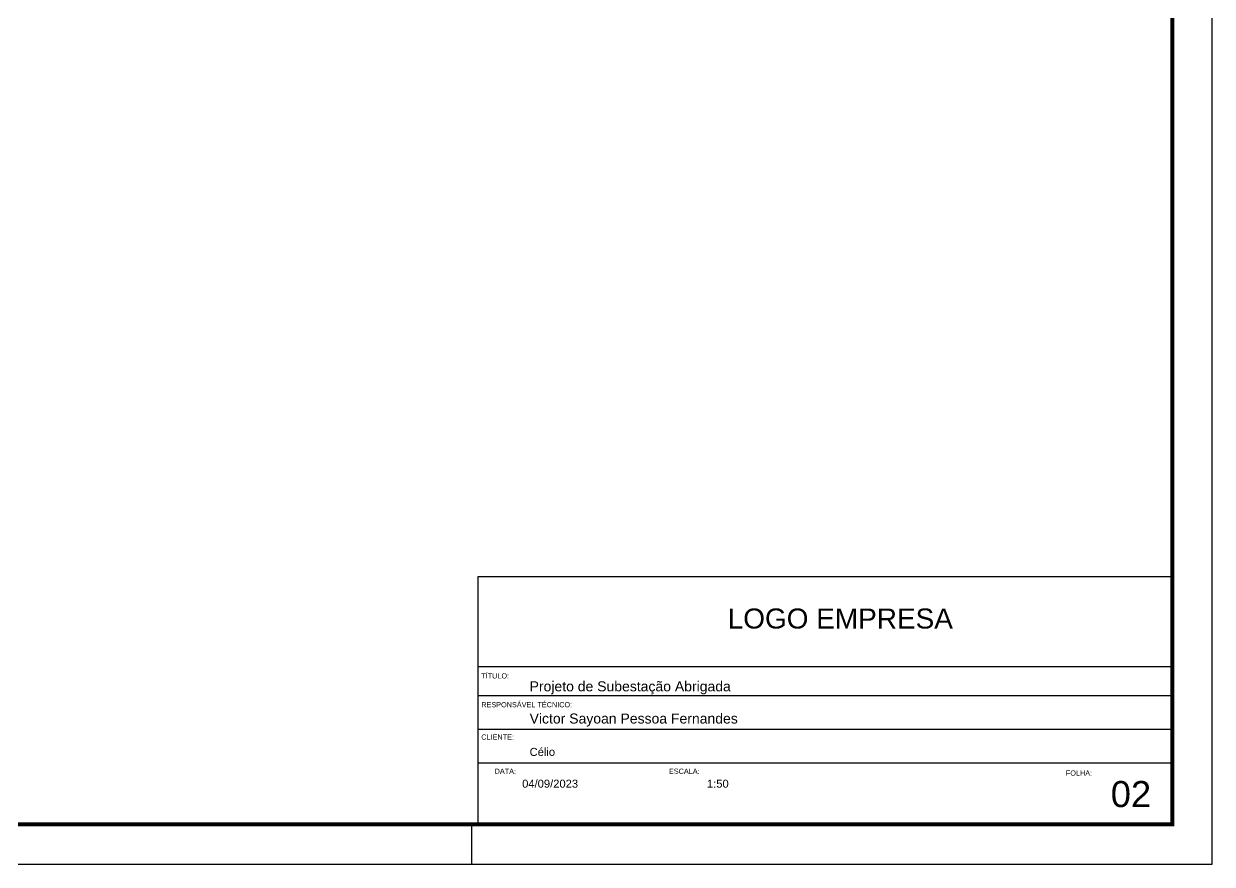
# Model space of a CAD drawing. Header units: metres. Extents: x 3290 to 4536, y 1562 to 1983.
# Drawn here: x 4239 to 4536, y 1562.7 to 1772.7 of the extents above; entities that cross this region are included whole.
import ezdxf

# ---------------------------------------------------------------- set-up
doc = ezdxf.new("R2010")
doc.units = ezdxf.units.M
doc.layers.add('ARQ-FOLHA', color=7, linetype='Continuous')
doc.styles.add('arial', font='arial.ttf')

# ---------------------------------------------------------------- blocks, each defined once
blk = doc.blocks.new('FOLHA A2')
at = {"layer": 'ARQ-FOLHA'}
for p, q in [((594, -420), (594, 0)), ((409, -420), (409, -410)), ((0, -420), (594, -420))]:
    blk.add_line(p, q, dxfattribs=at)
at = {"layer": 'ARQ-FOLHA', "const_width": 1}
blk.add_lwpolyline([(25, -410), (584, -410), (584, -10), (25, -10), (25, -410)], dxfattribs=at)

msp = doc.modelspace()

# ---------------------------------------------------------------- linework, layer by layer
at = {"layer": 'ARQ-FOLHA'}
for p, q in [((4526.03, 1634.45), (4352.53, 1634.45)), ((4352.53, 1634.45), (4352.53, 1572.65)), ((4526.03, 1611.97), (4352.53, 1611.97)), ((4352.53, 1605.82), (4352.53, 1605.82)), ((4526.03, 1604.77), (4352.53, 1604.77)), ((4352.53, 1596.37), (4352.53, 1596.37)), ((4526.03, 1596.32), (4352.53, 1596.32)), ((4526.03, 1587.87), (4352.53, 1587.87))]:
    msp.add_line(p, q, dxfattribs=at)

# ---------------------------------------------------------------- block references
msp.add_blockref('FOLHA A2', (3942.03, 1982.65), dxfattribs=at)

# ---------------------------------------------------------------- texts
at = {"layer": 'ARQ-FOLHA', "style": 'arial'}
for s, height, p in [('LOGO EMPRESA', 5, (4414.94, 1621.55)), ('TÍTULO:', 1.3, (4353.36, 1609.07)), ('Projeto de Subestação Abrigada', 2.5, (4365.44, 1605.85)), ('RESPONSÁVEL TÉCNICO:', 1.3, (4353.36, 1601.87)), ('Victor Sayoan Pessoa Fernandes', 2.5, (4365.44, 1597.81)), ('CLIENTE:', 1.3, (4353.36, 1593.78)), ('Célio', 2, (4365.44, 1589.72)), ('DATA:', 1.3, (4356.7, 1585.24)), ('ESCALA:', 1.3, (4400.26, 1585.24)), ('FOLHA:', 1.3, (4499.45, 1584.78)), ('04/09/2023', 2, (4363.57, 1581.78)), ('1:50', 2, (4409.75, 1581.78))]:
    msp.add_text(s, height=height, dxfattribs=at).set_placement(p)
msp.add_attdef('02', (4510.67, 1576.94), '01', height=6.5, dxfattribs=at)

doc.saveas('drawing.dxf')
